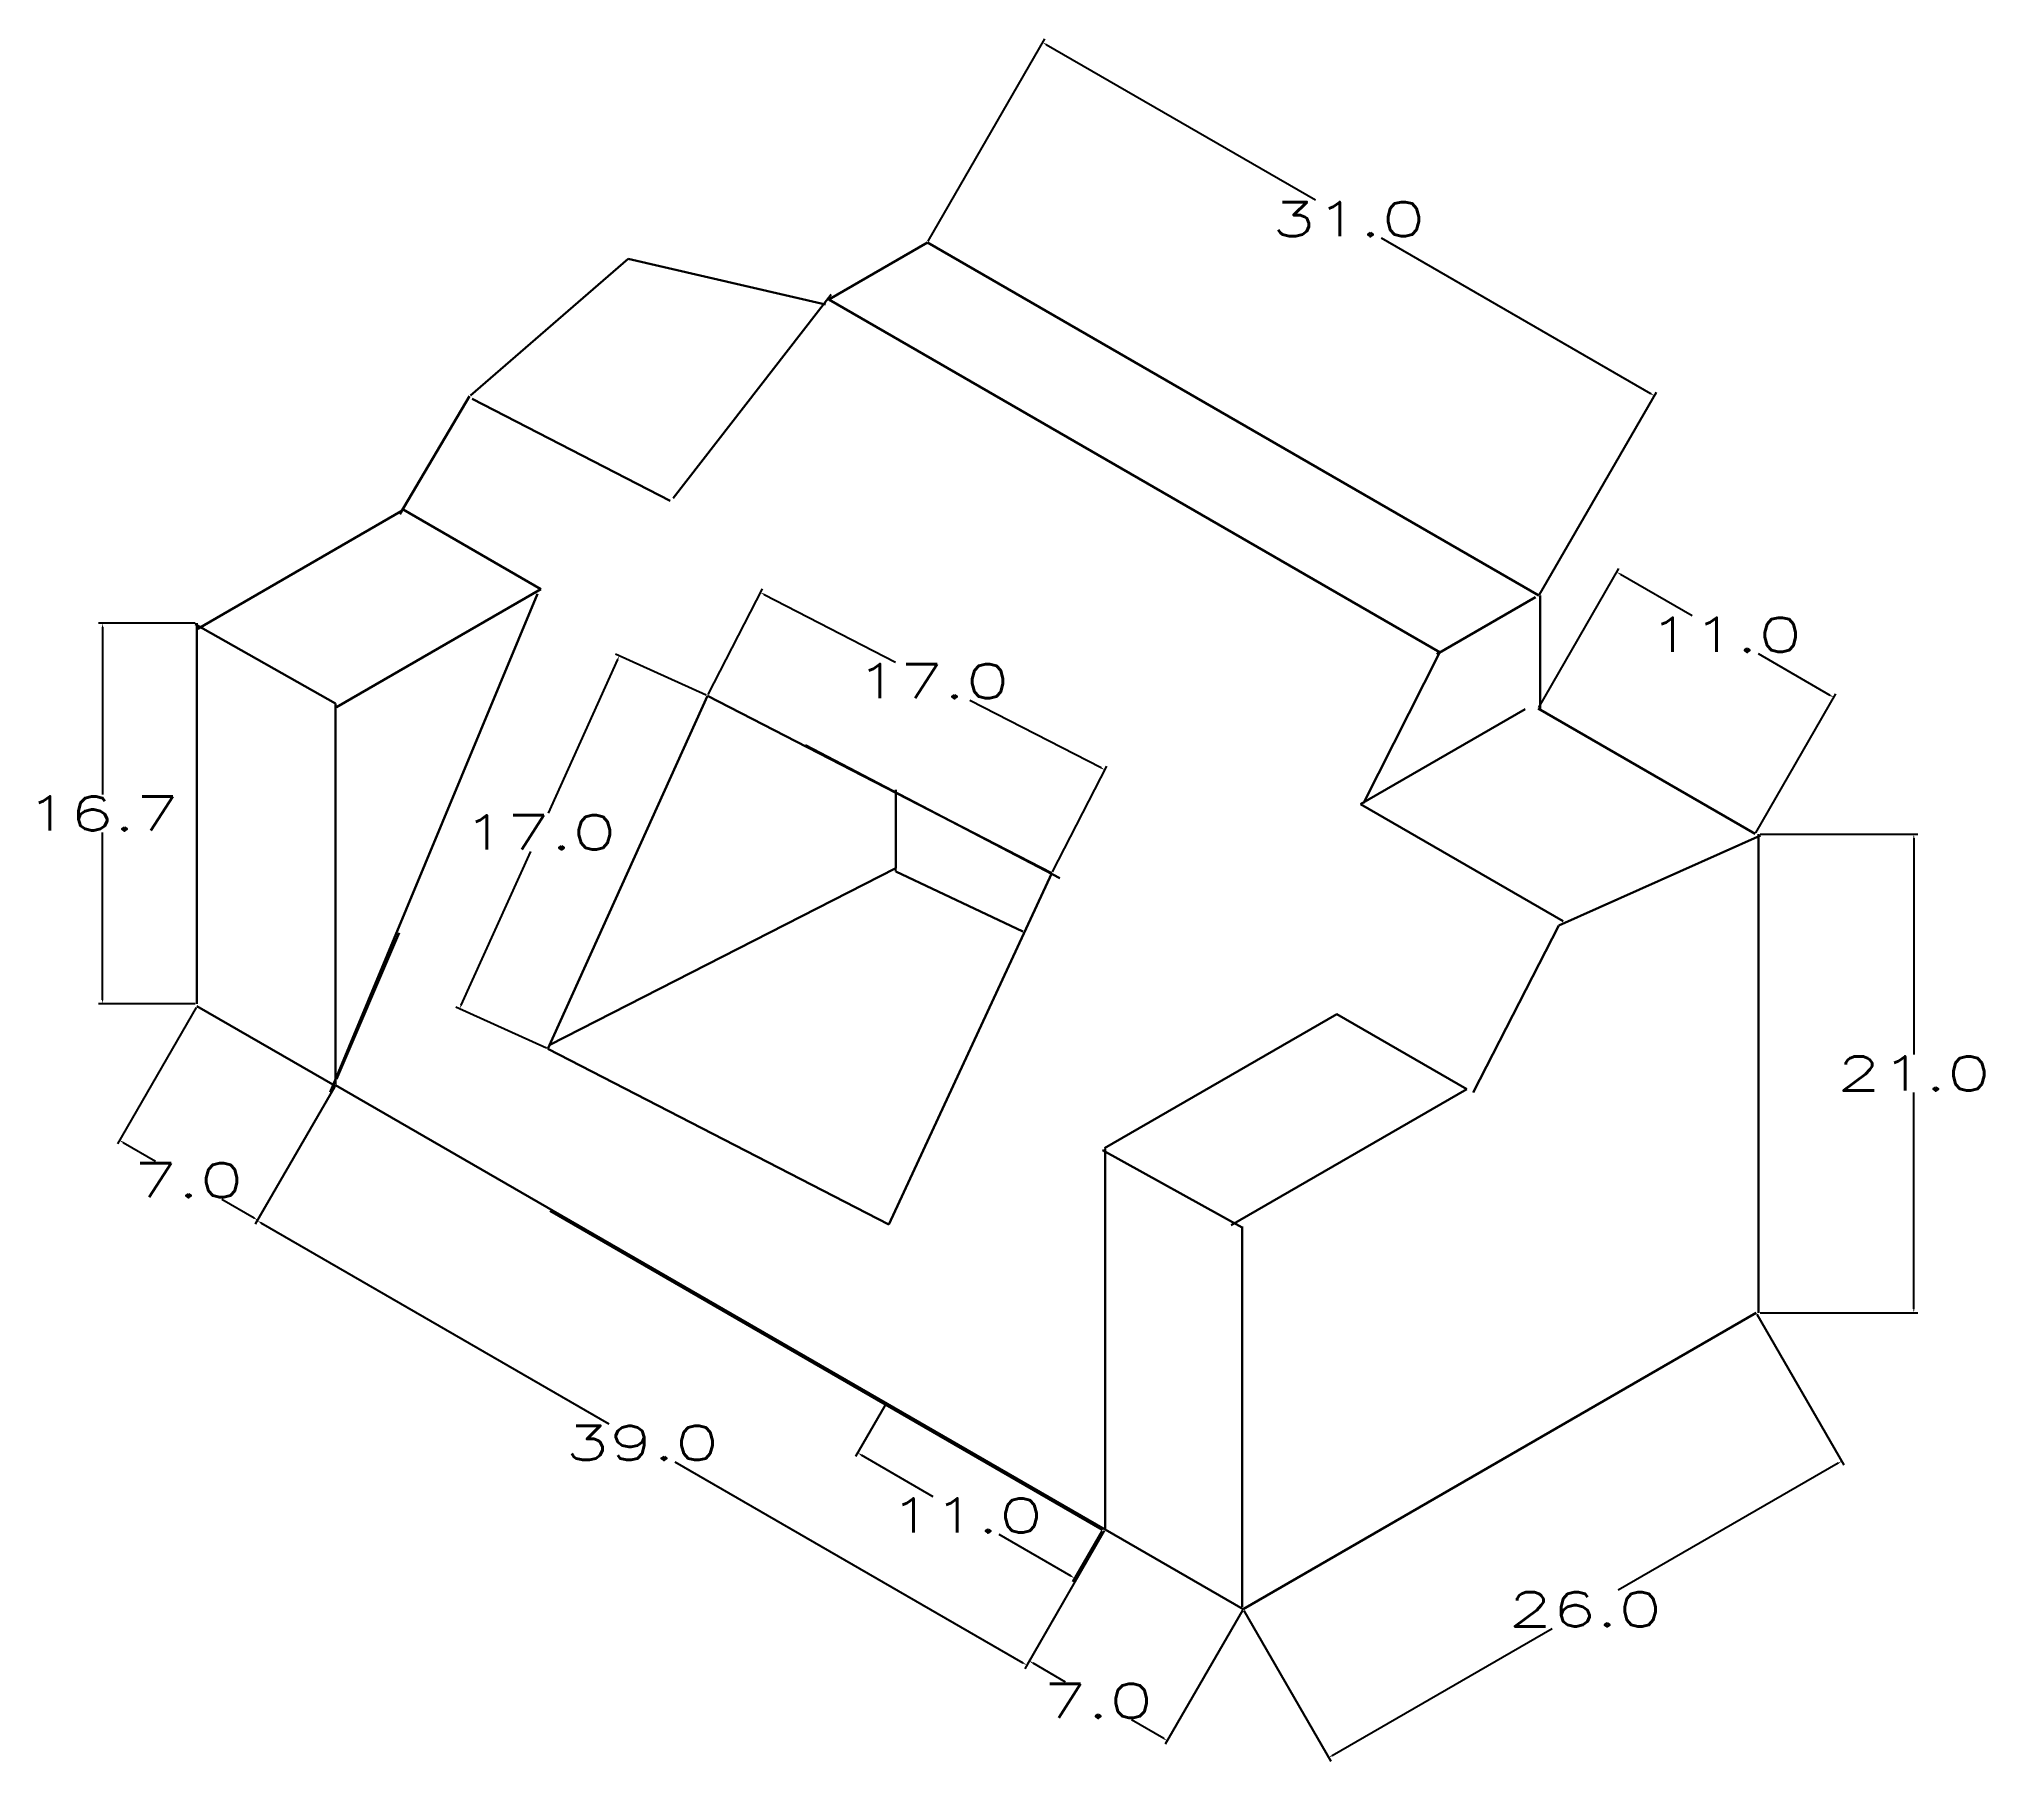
# Model space of a CAD drawing. Header units: inches. Extents: x 4.4 to 89.8, y 2.6 to 78.2.
import ezdxf

# ---------------------------------------------------------------- set-up
doc = ezdxf.new("R2010")
doc.units = ezdxf.units.IN
doc.header["$MEASUREMENT"] = 0
doc.layers.add('dimention', color=90, linetype='Continuous', lineweight=20)
doc.layers.add('obvject', color=170, linetype='Continuous', lineweight=30)
doc.styles.get("Standard").update_dxf_attribs({"font": 'txt.shx', "width": 1.5, "height": 1.5, "bigfont": '@extfont2.shx'})
doc.dimstyles.get("Standard").update_dxf_attribs({"dimtxt": 1.5, "dimasz": 0.18, "dimexe": 0.18, "dimexo": 0.0625, "dimgap": 0.09, "dimtad": 0, "dimtih": 1, "dimtoh": 1, "dimdec": 1, "dimzin": 0, "dimdsep": 46, "dimtxsty": 'Standard', "dimcen": 0.09, "dimclrt": 1, "dimadec": 0, "dimazin": 0, "dimtfac": 1, "dimtdec": 1, "dimtofl": 0, "dimtmove": 0, "dimatfit": 3, "dimfxl": 1, "dimtfillclr": 1, "dimtolj": 1, "dimtzin": 0, "dimarcsym": 0})

# ---------------------------------------------------------------- blocks, each defined once
blk = doc.blocks.new('*D4')
at = {"layer": 'Defpoints', "color": 0, "transparency": 16777216}
for p in [(7.24, 52.513), (11.369, 52.513), (11.369, 35.813)]:
    blk.add_point(p, dxfattribs=at)
at = {"layer": 'dimention', "color": 0, "lineweight": -2, "transparency": 16777216}
for p, q in [((11.307, 52.513), (7.06, 52.513)), ((7.24, 52.333), (7.24, 45.003)), ((7.24, 35.993), (7.24, 43.323)), ((11.307, 35.813), (7.06, 35.813))]:
    blk.add_line(p, q, dxfattribs=at)
at = {"layer": 'dimention', "color": 0, "transparency": 16777216}
for points in [[(7.21, 52.333), (7.27, 52.333), (7.24, 52.513)], [(7.21, 35.993), (7.27, 35.993), (7.24, 35.813)]]:
    blk.add_solid(points, dxfattribs=at)
at = {"layer": 'dimention', "color": 1, "lineweight": 20, "transparency": 16777216, "insert": (7.24, 44.163), "char_height": 1.5, "attachment_point": 5}
blk.add_mtext('\\A1;16.7', dxfattribs=at)
blk = doc.blocks.new('*D6')
at = {"layer": 'Defpoints', "color": 0, "transparency": 16777216}
for p in [(17.468, 32.248), (51.243, 12.748), (47.807, 6.797)]:
    blk.add_point(p, dxfattribs=at)
at = {"layer": 'dimention', "color": 0, "lineweight": -2, "transparency": 16777216}
for p, q in [((17.437, 32.194), (13.942, 26.141)), ((14.188, 26.207), (29.465, 17.387)), ((47.652, 6.887), (32.375, 15.707)), ((51.212, 12.694), (47.717, 6.641))]:
    blk.add_line(p, q, dxfattribs=at)
at = {"layer": 'dimention', "color": 0, "transparency": 16777216}
for points in [[(14.203, 26.233), (14.173, 26.181), (14.032, 26.297)], [(47.667, 6.913), (47.637, 6.861), (47.807, 6.797)]]:
    blk.add_solid(points, dxfattribs=at)
at = {"layer": 'dimention', "color": 1, "lineweight": 20, "transparency": 16777216, "insert": (30.92, 16.547), "char_height": 1.5, "attachment_point": 5}
blk.add_mtext('\\A1;39.0', dxfattribs=at)
blk = doc.blocks.new('*D7')
at = {"layer": 'Defpoints', "color": 0, "transparency": 16777216}
for p in [(11.383, 35.709), (17.445, 32.209), (7.985, 29.824)]:
    blk.add_point(p, dxfattribs=at)
at = {"layer": 'dimention', "color": 0, "lineweight": -2, "transparency": 16777216}
for p, q in [((11.352, 35.655), (7.895, 29.668)), ((17.414, 32.155), (13.957, 26.168)), ((8.141, 29.734), (9.561, 28.914)), ((13.891, 26.414), (12.471, 27.234))]:
    blk.add_line(p, q, dxfattribs=at)
at = {"layer": 'dimention', "color": 0, "transparency": 16777216}
for points in [[(8.156, 29.76), (8.126, 29.708), (7.985, 29.824)], [(13.906, 26.44), (13.876, 26.388), (14.047, 26.324)]]:
    blk.add_solid(points, dxfattribs=at)
at = {"layer": 'dimention', "color": 1, "lineweight": 20, "transparency": 16777216, "insert": (11.016, 28.074), "char_height": 1.5, "attachment_point": 5}
blk.add_mtext('\\A1;7.0', dxfattribs=at)
blk = doc.blocks.new('*D8')
at = {"layer": 'Defpoints', "color": 0, "transparency": 16777216}
for p in [(51.243, 12.748), (57.306, 9.248), (53.975, 3.48)]:
    blk.add_point(p, dxfattribs=at)
at = {"layer": 'dimention', "color": 0, "lineweight": -2, "transparency": 16777216}
for p, q in [((51.212, 12.694), (47.823, 6.824)), ((57.274, 9.194), (53.885, 3.324)), ((48.069, 6.89), (49.489, 6.07)), ((53.819, 3.57), (52.399, 4.39))]:
    blk.add_line(p, q, dxfattribs=at)
at = {"layer": 'dimention', "color": 0, "transparency": 16777216}
for points in [[(48.084, 6.916), (48.054, 6.864), (47.913, 6.98)], [(53.834, 3.596), (53.804, 3.544), (53.975, 3.48)]]:
    blk.add_solid(points, dxfattribs=at)
at = {"layer": 'dimention', "color": 1, "lineweight": 20, "transparency": 16777216, "insert": (50.944, 5.23), "char_height": 1.5, "attachment_point": 5}
blk.add_mtext('\\A1;7.0', dxfattribs=at)
blk = doc.blocks.new('*D9')
at = {"layer": 'Defpoints', "color": 0, "transparency": 16777216}
for p in [(79.822, 22.248), (83.578, 15.742), (57.306, 9.248)]:
    blk.add_point(p, dxfattribs=at)
at = {"layer": 'dimention', "color": 0, "lineweight": -2, "transparency": 16777216}
for p, q in [((79.853, 22.194), (83.668, 15.586)), ((83.423, 15.652), (73.775, 10.082)), ((57.337, 9.194), (61.152, 2.586)), ((61.218, 2.832), (70.865, 8.402))]:
    blk.add_line(p, q, dxfattribs=at)
at = {"layer": 'dimention', "color": 0, "transparency": 16777216}
for points in [[(83.408, 15.678), (83.438, 15.626), (83.578, 15.742)], [(61.203, 2.858), (61.233, 2.806), (61.062, 2.742)]]:
    blk.add_solid(points, dxfattribs=at)
at = {"layer": 'dimention', "color": 1, "lineweight": 20, "transparency": 16777216, "insert": (72.32, 9.242), "char_height": 1.5, "attachment_point": 5}
blk.add_mtext('\\A1;26.0', dxfattribs=at)
blk = doc.blocks.new('*D10')
at = {"layer": 'Defpoints', "color": 0, "transparency": 16777216}
for p in [(79.933, 43.255), (86.745, 43.255), (79.933, 22.255)]:
    blk.add_point(p, dxfattribs=at)
at = {"layer": 'dimention', "color": 0, "lineweight": -2, "transparency": 16777216}
for p, q in [((79.995, 43.255), (86.925, 43.255)), ((86.745, 43.075), (86.745, 33.595)), ((86.745, 22.435), (86.745, 31.915)), ((79.995, 22.255), (86.925, 22.255))]:
    blk.add_line(p, q, dxfattribs=at)
at = {"layer": 'dimention', "color": 0, "transparency": 16777216}
for points in [[(86.715, 43.075), (86.775, 43.075), (86.745, 43.255)], [(86.715, 22.435), (86.775, 22.435), (86.745, 22.255)]]:
    blk.add_solid(points, dxfattribs=at)
at = {"layer": 'dimention', "color": 1, "lineweight": 20, "transparency": 16777216, "insert": (86.745, 32.755), "char_height": 1.5, "attachment_point": 5}
blk.add_mtext('\\A1;21.0', dxfattribs=at)
blk = doc.blocks.new('*D11')
at = {"layer": 'Defpoints', "color": 0, "transparency": 16777216}
for p in [(73.709, 54.755), (70.251, 48.766), (79.777, 43.266)]:
    blk.add_point(p, dxfattribs=at)
at = {"layer": 'dimention', "color": 0, "lineweight": -2, "transparency": 16777216}
for p, q in [((70.282, 48.82), (73.799, 54.91)), ((73.864, 54.665), (77.017, 52.845)), ((83.079, 49.345), (79.927, 51.165)), ((79.808, 43.32), (83.325, 49.41))]:
    blk.add_line(p, q, dxfattribs=at)
at = {"layer": 'dimention', "color": 0, "transparency": 16777216}
for points in [[(73.879, 54.691), (73.849, 54.639), (73.709, 54.755)], [(83.094, 49.371), (83.064, 49.319), (83.235, 49.255)]]:
    blk.add_solid(points, dxfattribs=at)
at = {"layer": 'dimention', "color": 1, "lineweight": 20, "transparency": 16777216, "insert": (78.472, 52.005), "char_height": 1.5, "attachment_point": 5}
blk.add_mtext('\\A1;11.0', dxfattribs=at)
blk = doc.blocks.new('*D12')
at = {"layer": 'Defpoints', "color": 0, "transparency": 16777216}
for p in [(41.603, 18.23), (40.38, 16.111), (51.129, 12.73)]:
    blk.add_point(p, dxfattribs=at)
at = {"layer": 'dimention', "color": 0, "lineweight": -2, "transparency": 16777216}
for p, q in [((41.572, 18.176), (40.29, 15.955)), ((40.536, 16.021), (43.688, 14.201)), ((49.75, 10.701), (46.598, 12.521)), ((51.098, 12.676), (49.816, 10.455))]:
    blk.add_line(p, q, dxfattribs=at)
at = {"layer": 'dimention', "color": 0, "transparency": 16777216}
for points in [[(40.551, 16.047), (40.521, 15.995), (40.38, 16.111)], [(49.765, 10.727), (49.735, 10.675), (49.906, 10.611)]]:
    blk.add_solid(points, dxfattribs=at)
at = {"layer": 'dimention', "color": 1, "lineweight": 20, "transparency": 16777216, "insert": (45.143, 13.361), "char_height": 1.5, "attachment_point": 5}
blk.add_mtext('\\A1;11.0', dxfattribs=at)
blk = doc.blocks.new('*D14')
at = {"layer": 'Defpoints', "color": 0, "transparency": 16777216}
for p in [(48.507, 77.994), (43.443, 69.223), (70.29, 53.723)]:
    blk.add_point(p, dxfattribs=at)
at = {"layer": 'dimention', "color": 0, "lineweight": -2, "transparency": 16777216}
for p, q in [((43.474, 69.277), (48.597, 78.15)), ((48.663, 77.904), (60.476, 71.084)), ((75.198, 62.584), (63.385, 69.404)), ((70.321, 53.777), (75.444, 62.65))]:
    blk.add_line(p, q, dxfattribs=at)
at = {"layer": 'dimention', "color": 0, "transparency": 16777216}
for points in [[(48.678, 77.93), (48.648, 77.878), (48.507, 77.994)], [(75.213, 62.61), (75.183, 62.558), (75.354, 62.494)]]:
    blk.add_solid(points, dxfattribs=at)
at = {"layer": 'dimention', "color": 1, "lineweight": 20, "transparency": 16777216, "insert": (61.931, 70.244), "char_height": 1.5, "attachment_point": 5}
blk.add_mtext('\\A1;31.0', dxfattribs=at)
blk = doc.blocks.new('*D15')
at = {"layer": 'Defpoints', "color": 0, "transparency": 16777216}
for p in [(33.787, 49.33), (51.234, 46.079), (48.902, 41.549)]:
    blk.add_point(p, dxfattribs=at)
at = {"layer": 'dimention', "color": 0, "lineweight": -2, "transparency": 16777216}
for p, q in [((33.816, 49.386), (36.201, 54.02)), ((36.279, 53.778), (42.045, 50.809)), ((51.074, 46.161), (45.308, 49.129)), ((48.93, 41.605), (51.316, 46.239))]:
    blk.add_line(p, q, dxfattribs=at)
at = {"layer": 'dimention', "color": 0, "transparency": 16777216}
for points in [[(36.293, 53.804), (36.265, 53.751), (36.119, 53.86)], [(51.087, 46.188), (51.06, 46.135), (51.234, 46.079)]]:
    blk.add_solid(points, dxfattribs=at)
at = {"layer": 'dimention', "color": 1, "lineweight": 20, "transparency": 16777216, "insert": (43.676, 49.969), "char_height": 1.5, "attachment_point": 5}
blk.add_mtext('\\A1;17.0', dxfattribs=at)
blk = doc.blocks.new('*D16')
at = {"layer": 'Defpoints', "color": 0, "transparency": 16777216}
for p in [(29.919, 51.081), (33.787, 49.33), (26.777, 33.843)]:
    blk.add_point(p, dxfattribs=at)
at = {"layer": 'dimention', "color": 0, "lineweight": -2, "transparency": 16777216}
for p, q in [((29.845, 50.917), (26.794, 44.177)), ((33.73, 49.356), (29.755, 51.155)), ((22.983, 35.758), (26.034, 42.497)), ((26.72, 33.869), (22.745, 35.668))]:
    blk.add_line(p, q, dxfattribs=at)
at = {"layer": 'dimention', "color": 0, "transparency": 16777216}
for points in [[(29.818, 50.93), (29.872, 50.905), (29.919, 51.081)], [(22.956, 35.77), (23.011, 35.745), (22.909, 35.594)]]:
    blk.add_solid(points, dxfattribs=at)
at = {"layer": 'dimention', "color": 1, "lineweight": 20, "transparency": 16777216, "insert": (26.414, 43.337), "char_height": 1.5, "attachment_point": 5}
blk.add_mtext('\\A1;17.0', dxfattribs=at)

msp = doc.modelspace()

# ---------------------------------------------------------------- linework, layer by layer
msp.add_line((42.058, 41.621), (42.058, 45.204))
at = {"layer": 'obvject'}
for p, q in [((43.443, 69.223), (39.113, 66.723)), ((70.29, 53.723), (43.443, 69.223)), ((30.311, 68.5), (23.383, 62.5)), ((38.971, 66.5), (30.311, 68.5)), ((32.279, 58.006), (39.219, 66.935)), ((39.113, 66.723), (65.96, 51.223)), ((20.281, 57.301), (23.339, 62.47)), ((23.457, 62.353), (32.161, 57.889)), ((11.42, 52.268), (20.35, 57.425)), ((26.472, 54.009), (20.43, 57.498)), ((26.336, 53.8), (17.227, 31.935)), ((17.505, 48.832), (26.472, 54.009)), ((65.81, 51.154), (70.14, 53.654)), ((70.342, 48.732), (70.342, 53.732)), ((17.468, 48.984), (11.31, 52.476)), ((11.369, 35.813), (11.369, 52.513)), ((65.915, 51.188), (62.585, 44.612)), ((17.468, 32.284), (17.468, 48.984)), ((26.777, 33.843), (33.787, 49.33)), ((33.787, 49.33), (48.902, 41.549)), ((62.462, 44.573), (69.685, 48.743)), ((79.777, 43.266), (70.251, 48.766)), ((38.091, 47.167), (49.257, 41.327)), ((42.058, 45.204), (42.058, 41.767)), ((71.359, 39.436), (62.462, 44.573)), ((71.17, 39.248), (80.015, 43.195)), ((79.933, 22.255), (79.933, 43.255)), ((42.058, 41.767), (26.847, 34)), ((48.902, 41.549), (41.758, 26.123)), ((47.641, 38.979), (42.058, 41.621)), ((17.5, 32.5), (20.257, 38.934)), ((67.407, 31.918), (71.17, 39.248)), ((17.445, 32.209), (11.383, 35.709)), ((51.222, 29.475), (61.418, 35.361)), ((61.418, 35.361), (67.122, 32.068)), ((41.758, 26.123), (26.777, 33.843)), ((17.468, 32.248), (51.243, 12.748)), ((67.122, 32.068), (56.784, 26.099)), ((51.138, 29.388), (57.26, 25.992)), ((51.252, 12.745), (51.252, 29.445)), ((41.603, 18.23), (26.881, 26.73)), ((57.26, 9.348), (57.26, 26.048)), ((57.306, 9.248), (79.822, 22.248)), ((51.129, 12.73), (41.603, 18.23)), ((51.243, 12.748), (57.306, 9.248))]:
    msp.add_line(p, q, dxfattribs=at)

# ---------------------------------------------------------------- dimensions: what is measured, and where the dimension line sits
at = {"layer": 'dimention', "lineweight": 20, "transparency": 33554687}
for p1, p2, distance, picture, middle in [((70.29, 53.723), (43.443, 69.223), -10.128, '*D14', (61.931, 70.244)), ((79.777, 43.266), (70.251, 48.766), -6.915, '*D11', (78.472, 52.005)), ((33.787, 49.33), (48.902, 41.549), 5.095, '*D15', (43.676, 49.969)), ((26.777, 33.843), (33.787, 49.33), 4.246, '*D16', (26.414, 43.337)), ((17.445, 32.209), (11.383, 35.709), 6.796, '*D7', (11.016, 28.074)), ((17.468, 32.248), (51.243, 12.748), -6.872, '*D6', (30.92, 16.547)), ((57.306, 9.248), (79.822, 22.248), -7.513, '*D9', (72.32, 9.242)), ((51.129, 12.73), (41.603, 18.23), 2.446, '*D12', (45.143, 13.361)), ((51.243, 12.748), (57.306, 9.248), -6.66, '*D8', (50.944, 5.23))]:
    dim = msp.add_aligned_dim(p1=p1, p2=p2, distance=distance, dimstyle='Standard', dxfattribs=at)
    dim.commit()
    dim.dimension.update_dxf_attribs({"geometry": picture, "text_midpoint": middle})
for base, p1, p2, picture, middle in [((7.24, 52.513), (11.369, 35.813), (11.369, 52.513), '*D4', (7.24, 44.163)), ((86.745, 43.255), (79.933, 22.255), (79.933, 43.255), '*D10', (86.745, 32.755))]:
    dim = msp.add_linear_dim(base=base, p1=p1, p2=p2, angle=90, dimstyle='Standard', dxfattribs=at)
    dim.commit()
    dim.dimension.update_dxf_attribs({"geometry": picture, "text_midpoint": middle})

doc.saveas('drawing.dxf')
